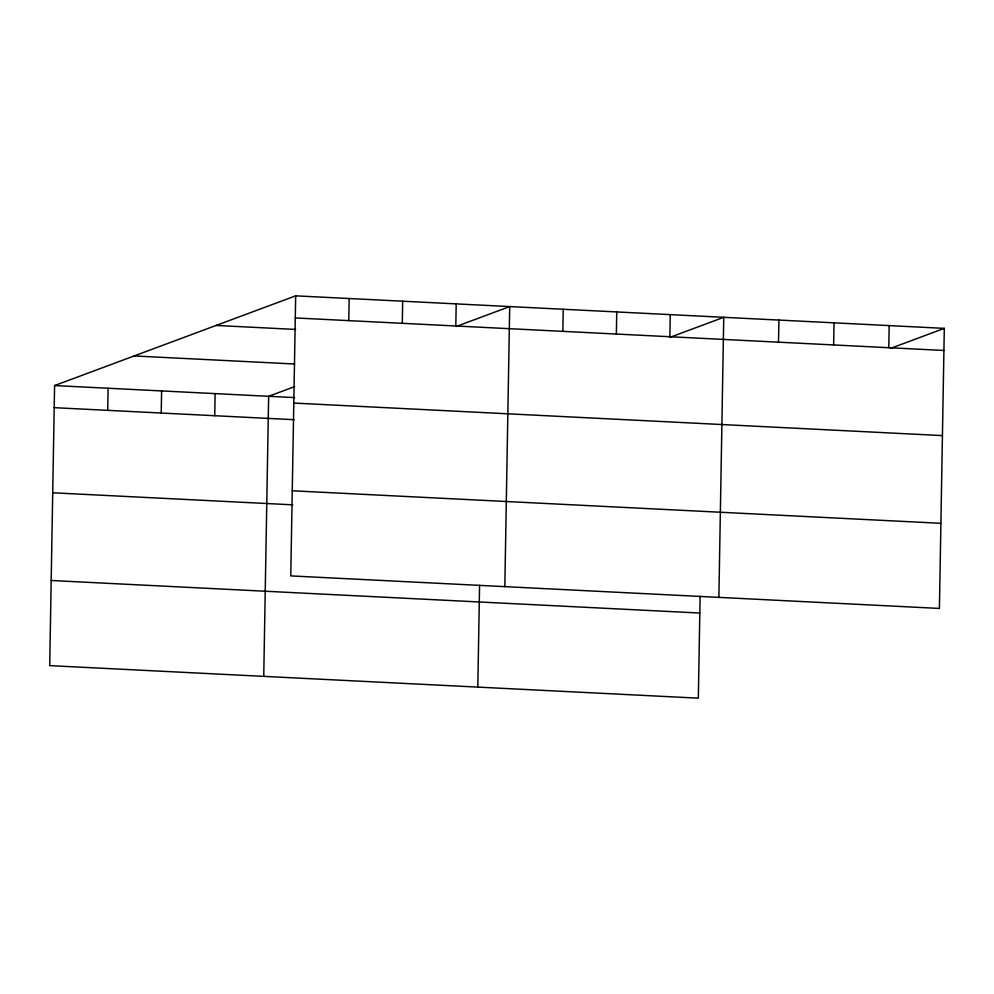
<?xml version="1.0" encoding="UTF-8"?>
<svg xmlns="http://www.w3.org/2000/svg" width="994" height="994" viewBox="0 0 994 994"><rect width="100%" height="100%" fill="white"/><g stroke="black" fill="none" stroke-linecap="round" stroke-linejoin="round"><path stroke-width="1.49" d="M295.665 295.839L290.77 575.899L939.417 608.44L944.3 328.368L295.665 295.839L54.583 385.56L49.7 665.632L698.335 698.161L700.111 596.4M107.712 410.348L108.097 388.244M161.227 413.032L161.612 390.928M214.741 415.716L215.126 393.612M263.745 676.367L268.641 396.308L294.671 386.616M348.782 320.627L349.167 298.523M402.297 323.311L402.682 301.207M455.811 325.995L456.196 303.891M477.803 687.102L479.58 585.342M504.828 586.634L509.711 306.574L456.196 326.492M562.84 331.362L563.225 309.258M616.355 334.046L616.74 311.942M669.869 336.73L670.254 314.626M718.873 597.369L723.756 317.31L670.242 337.227M778.513 342.184L778.898 320.08M833.643 344.943L834.028 322.839M888.785 347.714L889.17 325.61M890.786 348.298L944.3 328.368M295.28 317.943L943.915 350.472M216.108 325.448L295.616 329.436M134.14 355.951L294.684 364.003M54.583 385.56L294.634 397.6M293.789 403.067L942.424 435.596M54.198 407.664L294.249 419.704M292.261 490.775L940.896 523.304M52.719 492.788L292.758 504.828M51.191 580.496L699.826 613.037"/></g></svg>
